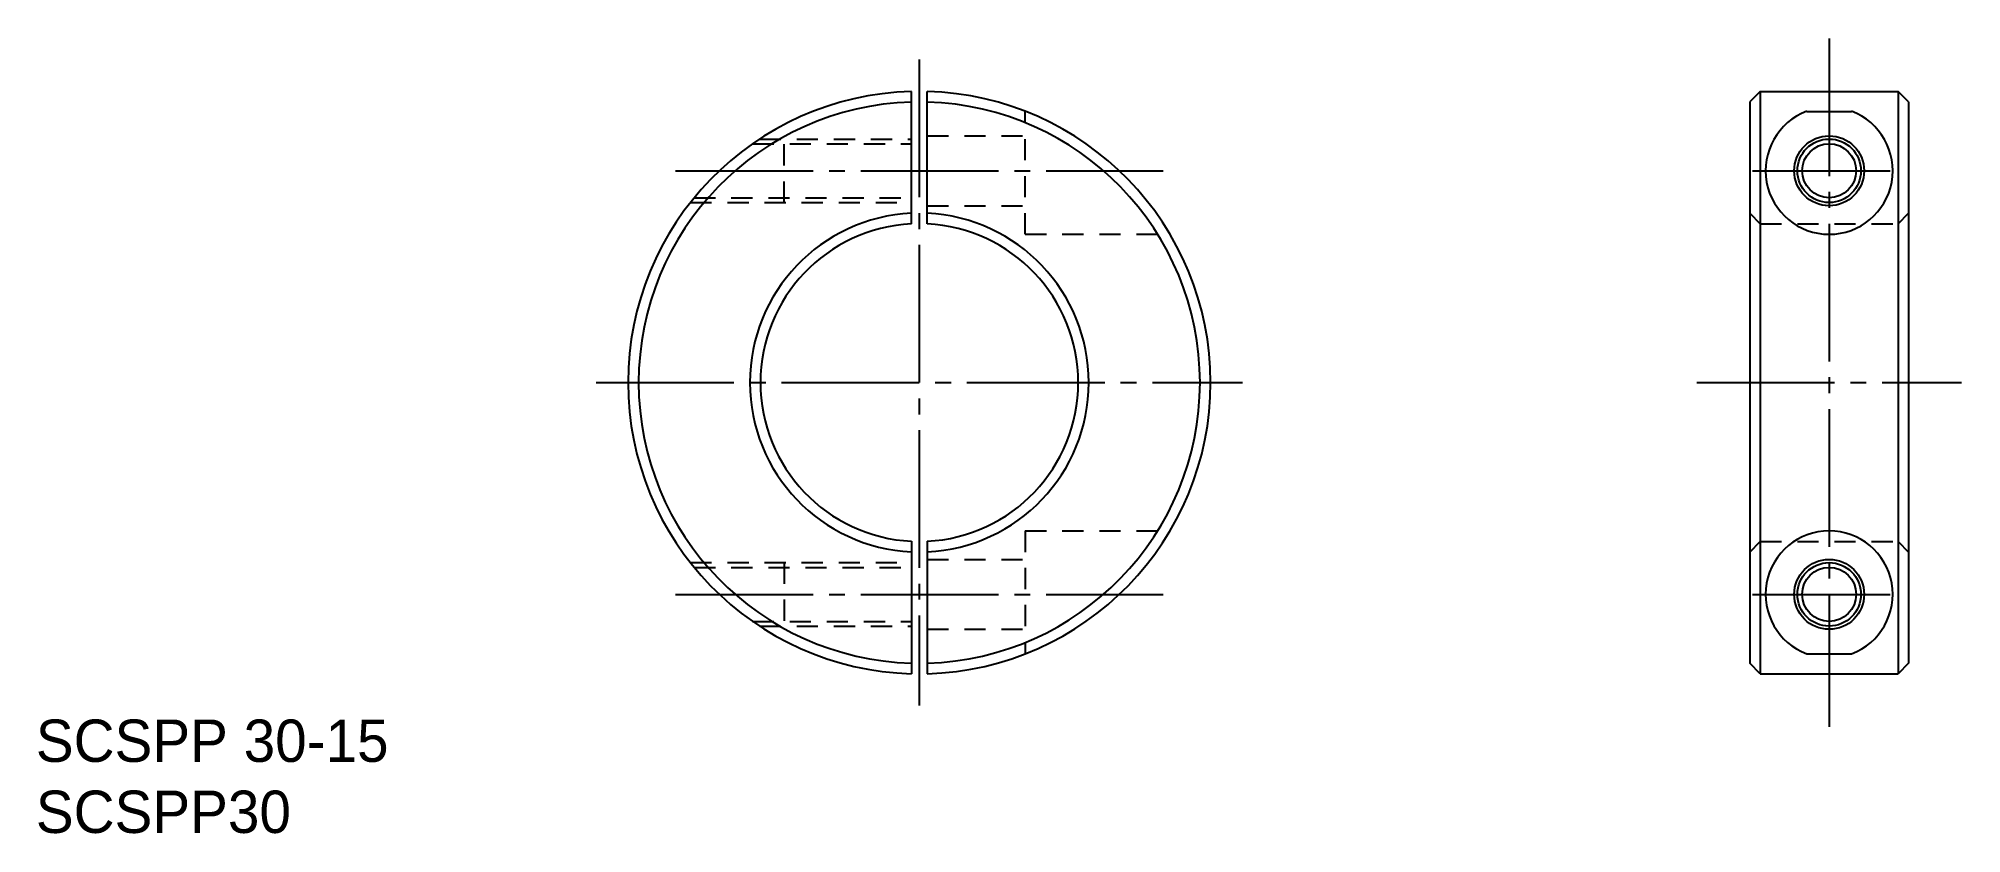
# Model space of a CAD drawing. Extents: x 23 to 205, y 184 to 259.
import ezdxf

# ---------------------------------------------------------------- set-up
doc = ezdxf.new("R2010")
doc.units = 0
doc.linetypes.add('CENTER', pattern=[17.5, 13, -1.5, 1.5, -1.5])
doc.linetypes.add('DASHED', pattern=[3.5, 2, -1.5])
doc.layers.get('0').update_dxf_attribs({"linetype": 'CONTINUOUS'})
doc.layers.add('CENTER', color=1, linetype='CENTER')

msp = doc.modelspace()

# ---------------------------------------------------------------- linework, layer by layer
at = {"color": 7, "linetype": 'CONTINUOUS'}
for p, q in [((105.67, 241.41), (105.67, 253.92)), ((107.17, 241.41), (107.17, 253.92)), ((185.82, 253.93), (184.82, 252.93)), ((184.82, 252.93), (184.82, 199.93)), ((185.82, 253.93), (185.82, 198.93)), ((185.82, 253.93), (198.82, 253.93)), ((198.82, 253.93), (198.82, 198.93)), ((199.82, 252.93), (198.82, 253.93)), ((199.82, 252.93), (199.82, 199.93)), ((190.21, 252.04), (194.43, 252.04)), ((105.67, 211.44), (105.67, 198.94)), ((107.17, 211.44), (107.17, 198.94)), ((185.82, 198.93), (184.82, 199.93)), ((190.21, 200.81), (194.43, 200.81)), ((199.82, 199.93), (198.82, 198.93)), ((185.82, 198.93), (198.82, 198.93))]:
    msp.add_line(p, q, dxfattribs=at)
at = {"color": 3, "linetype": 'DASHED'}
for p, q in [((116.42, 240.43), (116.42, 252.04)), ((90.68, 248.98), (105.67, 248.98)), ((91.35, 249.43), (105.67, 249.43)), ((93.67, 243.43), (93.67, 249.43)), ((107.17, 249.73), (116.42, 249.73)), ((84.81, 243.43), (105.67, 243.43)), ((85.17, 243.88), (105.67, 243.88)), ((107.17, 243.13), (116.42, 243.13)), ((184.82, 242.43), (185.82, 241.43)), ((198.82, 241.43), (199.82, 242.43)), ((116.42, 240.43), (130.09, 240.43)), ((185.82, 241.43), (198.82, 241.43)), ((116.42, 212.43), (116.42, 200.81)), ((116.42, 212.43), (130.09, 212.43)), ((184.82, 210.43), (185.82, 211.43)), ((185.82, 211.43), (198.82, 211.43)), ((198.82, 211.43), (199.82, 210.43)), ((84.81, 209.43), (105.67, 209.43)), ((85.17, 208.98), (105.67, 208.98)), ((93.67, 209.43), (93.67, 203.43)), ((107.17, 209.73), (116.42, 209.73)), ((90.68, 203.88), (105.67, 203.88)), ((91.35, 203.43), (105.67, 203.43)), ((107.17, 203.13), (116.42, 203.13))]:
    msp.add_line(p, q, dxfattribs=at)
for p, q in [((199.82, 239.68), (199.82, 239.68)), ((199.82, 226.43), (199.82, 226.43))]:
    msp.add_line(p, q)
at = {"color": 7, "linetype": 'CONTINUOUS'}
for centre in [(192.32, 246.43), (192.32, 206.43)]:
    msp.add_circle(centre, 3.3, dxfattribs=at)
at = {"color": 3, "linetype": 'CONTINUOUS'}
for centre in [(192.32, 246.43), (192.32, 206.43)]:
    msp.add_circle(centre, 3, dxfattribs=at)
for centre in [(192.32, 246.43), (192.32, 206.43)]:
    msp.add_circle(centre, 2.55)
at = {"color": 7, "linetype": 'CONTINUOUS'}
for centre, radius, start, end in [((106.42, 226.43), 27.5, 91.5628, 268.4372), ((106.42, 226.43), 26.5, 91.6218, 268.3782), ((106.42, 226.43), 27.5, 271.5628, 88.4372), ((106.42, 226.43), 26.5, 271.6218, 88.3782), ((192.32, 246.43), 6, 110.5723, 69.4277), ((106.42, 226.43), 16, 92.6867, 267.3133), ((106.42, 226.43), 16, 272.6867, 87.3133), ((106.42, 226.43), 15, 92.866, 267.134), ((106.42, 226.43), 15, 272.866, 87.134), ((192.32, 206.43), 6, 290.5723, 249.4277)]:
    msp.add_arc(centre, radius, start, end, dxfattribs=at)
at = {"layer": 'CENTER', "color": 1, "linetype": 'CENTER'}
for p, q in [((192.32, 258.93), (192.32, 193.93)), ((106.42, 256.93), (106.42, 195.93)), ((83.4, 246.43), (129.45, 246.43)), ((185.08, 246.43), (199.4, 246.43)), ((75.92, 226.43), (136.92, 226.43)), ((179.82, 226.43), (204.82, 226.43)), ((83.4, 206.43), (129.45, 206.43)), ((185.08, 206.43), (199.4, 206.43))]:
    msp.add_line(p, q, dxfattribs=at)

# ---------------------------------------------------------------- texts
for s, p in [('SCSPP 30-15', (23.01, 190.61)), ('SCSPP30', (23.01, 183.9))]:
    msp.add_text(s, height=4).set_placement(p)

doc.saveas('drawing.dxf')
